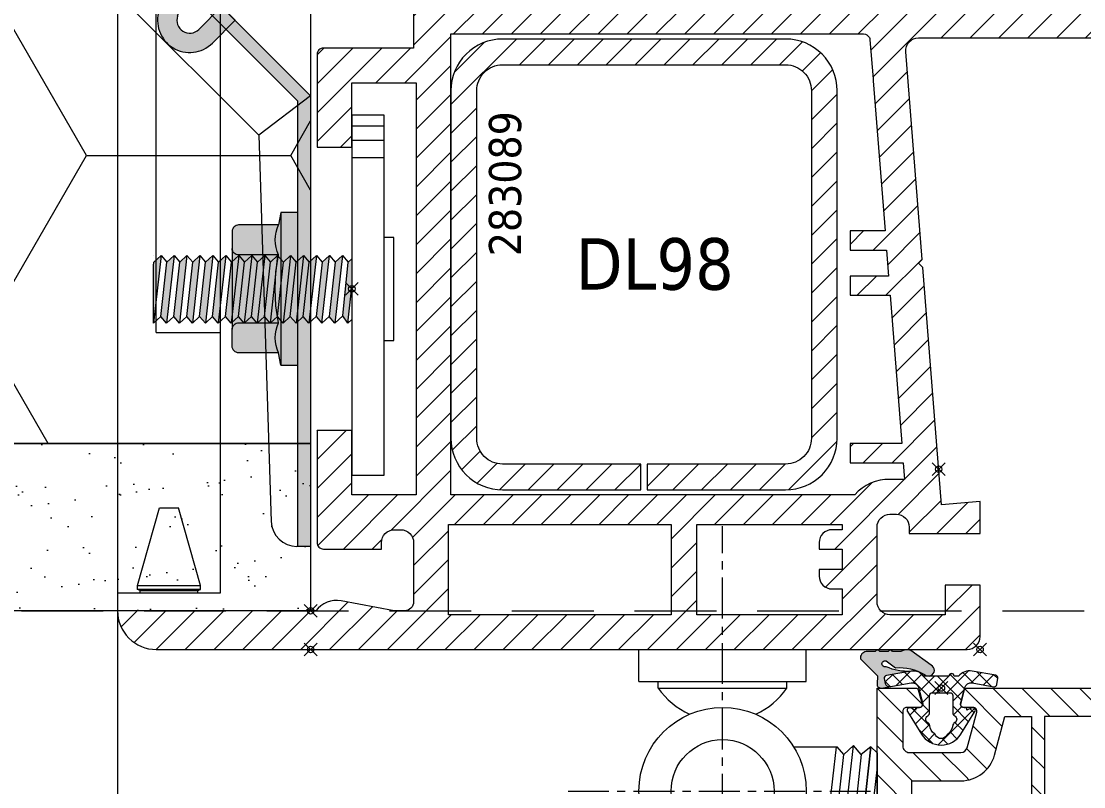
# Model space of a CAD drawing. Header units: millimetres. Extents: x -20000 to 230000, y -17405 to 24510.
# Drawn here: x 53110 to 53192.6, y -14950.7 to -14891.3 of the extents above; entities that cross this region are included whole.
import ezdxf

# ---------------------------------------------------------------- set-up
doc = ezdxf.new("R2010")
doc.units = ezdxf.units.MM
doc.header["$PDMODE"] = 35
doc.header["$PDSIZE"] = 0.5
doc.linetypes.add('AXES', pattern=[50.8, 31.75, -6.35, 6.35, -6.35])
doc.linetypes.add('CACHE', pattern=[9.525, 6.35, -3.175])
doc.layers.get('0').update_dxf_attribs({"lineweight": 13})
doc.layers.add('0 - Invisible', color=43, linetype='Continuous', lineweight=0, plot=False)
for name, color, linetype, lineweight in [('1 - Acier', 160, 'Continuous', 13), ('1 - Axe', 1, 'AXES', 0), ('1 - Cotation et texte', 7, 'Continuous', 13), ('1 - INTERROMPU', 253, 'CACHE', 13), ('1 - Isolant', 132, 'Continuous', 13), ('1 - Joint', 7, 'Continuous', 13), ('1 - Platre', 252, 'Continuous', 13), ('1 - PVC', 7, 'Continuous', 13)]:
    doc.layers.add(name, color=color, linetype=linetype, lineweight=lineweight)
doc.layers.add('1 - Cache', color=7, linetype='Continuous', lineweight=0, true_color=0xffffff)
doc.styles.add('Texte Poralu', font='tahomabd.ttf')

# ---------------------------------------------------------------- blocks, each defined once
blk = doc.blocks.new('Rehau - VR MB 190 - Vue de dessus de la joue droite')
at = {"layer": '1 - PVC', "linetype": 'ByBlock'}
for p, q in [((-8, -93.615), (-8, 1.3)), ((-3, -73.375), (-3, -10.615)), ((0, -40.291), (0, -193.8)), ((-3, -73.375), (-8, -73.375)), ((-6.449, -93.045), (-4.729, -87.015)), ((-3.27, -87.015), (-4.729, -87.015)), ((-1.55, -93.045), (-3.27, -87.015)), ((-6.449, -93.346), (-6.449, -93.045)), ((-1.55, -93.045), (-6.449, -93.045)), ((-1.55, -93.346), (-1.55, -93.045)), ((0, -93.615), (-8, -93.615)), ((-6.249, -93.412), (-6.449, -93.346)), ((-6.449, -93.346), (-1.55, -93.346)), ((-6.249, -93.615), (-6.249, -93.412)), ((-1.749, -93.412), (-6.249, -93.412)), ((-1.749, -93.412), (-1.55, -93.346)), ((-1.749, -93.615), (-1.749, -93.412))]:
    blk.add_line(p, q, dxfattribs=at)
blk = doc.blocks.new('*U214')
at = {"linetype": 'ByBlock', "xscale": -1}
blk.add_blockref('Rehau - VR MB 190 - Vue de dessus de la joue droite', (0, 0), dxfattribs=at)
blk = doc.blocks.new('*U519')
at = {"layer": '1 - Isolant'}
h = blk.add_hatch(dxfattribs=at)
h.set_pattern_fill('HONEY', color=256, scale=5)
h.set_pattern_definition([(0, (227.5, 15), (23.8125, 13.74815), [15.875, -31.75]), (120, (227.5, 15), (-23.8125, 13.74815), [15.875, -31.75]), (60, (227.5, 15), (5e-08, 27.4963), [-31.75, 15.875])])
h.paths.add_polyline_path([(-150, -72), (-150, 0), (-17.5, 0), (-17.5, -72)])
at = {"layer": '1 - Platre'}
h = blk.add_hatch(dxfattribs=at)
h.set_pattern_fill('AR-SAND', color=256, scale=0.1)
h.set_pattern_definition([(37.5, (227.5, 15), (-0.160003, 4.894132), [0, -3.8608, 0, -4.318, 0, -4.1275]), (7.5, (227.5, 15), (4.49523, 7.16825), [0, -2.0828, 0, -3.4798, 0, -1.3335]), (327.5, (224.3757, 15), (7.909924, 0.01437), [0, -1.27, 0, -4.572, 0, -5.969]), (317.5, (224.376, 15), (7.63556, 2.22929), [0, -0.635, 0, -2.9972, 0, -3.429])])
h.paths.add_polyline_path([(-150, -85), (-150, -72), (-17.5, -72), (-17.5, -85)])
at = {"layer": '1 - Isolant'}
blk.add_lwpolyline([(-150, 0), (-17.5, 0), (-17.5, -72), (-150, -72)], dxfattribs=at)
at = {"layer": '1 - Platre'}
blk.add_lwpolyline([(-150, -72), (-17.5, -72), (-17.5, -85), (-150, -85)], dxfattribs=at)
blk = doc.blocks.new('*U176')
at = {"layer": '1 - Acier', "linetype": 'ByBlock'}
for p, q in [((-26.5, 0), (-13.5, 0)), ((-26.5, -2.5), (-26.5, 0)), ((-13.5, -2.5), (-13.5, 0)), ((-26.5, -2.5), (-13.5, -2.5)), ((-25, -3), (-25, -2.5)), ((-25, -3), (-15, -3)), ((-15, -3), (-15, -2.5)), ((-14.491, -7.55), (-11.094, -7.55)), ((-11.19, -7.55), (-11.968, -14.55)), ((-11.211, -13.84), (-10.58, -8.16)), ((-11.211, -13.84), (-10.58, -8.16)), ((-10.58, -8.16), (-11.094, -7.55)), ((-10.634, -14.499), (-9.823, -7.45)), ((-9.823, -7.45), (-10.58, -8.16)), ((-9.823, -7.45), (-10.58, -8.16)), ((-9.224, -8.16), (-9.856, -13.84)), ((-9.224, -8.16), (-9.856, -13.84)), ((-9.224, -8.16), (-9.823, -7.45)), ((-9.224, -8.16), (-9.823, -7.45)), ((-9.257, -14.55), (-8.479, -7.55)), ((-8.479, -7.55), (-9.257, -14.55)), ((-8.479, -7.55), (-9.224, -8.16)), ((-8.479, -7.55), (-9.224, -8.16)), ((-8, -8.029), (-8.479, -7.55)), ((-8, -8.029), (-8.479, -7.55)), ((-8, -8.029), (-8, -14.412)), ((-8.5, -13.84), (-8, -9.338)), ((-8.5, -13.84), (-8, -9.338)), ((-11.211, -13.84), (-11.968, -14.55)), ((-11.211, -13.84), (-11.968, -14.55)), ((-10.634, -14.499), (-11.211, -13.84)), ((-10.634, -14.499), (-11.211, -13.84)), ((-9.856, -13.84), (-10.634, -14.499)), ((-9.856, -13.84), (-10.634, -14.499)), ((-9.257, -14.55), (-9.856, -13.84)), ((-9.257, -14.55), (-9.856, -13.84)), ((-8.5, -13.84), (-9.257, -14.55)), ((-8.5, -13.84), (-9.257, -14.55)), ((-8, -14.412), (-8.5, -13.84)), ((-14.555, -14.55), (-11.968, -14.55))]:
    blk.add_line(p, q, dxfattribs=at)
for radius in [6.5, 4]:
    blk.add_circle((-20, -11), radius, dxfattribs=at)
for start, end in [(215.03321, 245.06193), (294.93807, 324.96679)]:
    blk.add_arc((-20, 0.505), 6.106, start, end, dxfattribs=at)
at = {"layer": '1 - Axe', "color": 1, "linetype": 'AXES', "ltscale": 0.1}
for p, q in [((-20, -23), (-20, 9.568)), ((-32, -11), (-8, -11))]:
    blk.add_line(p, q, dxfattribs=at)
blk = doc.blocks.new('Rehau - Gamme Performance - Z55')
at = {"layer": '1 - PVC'}
h = blk.add_hatch(dxfattribs=at)
h.set_pattern_fill('ANSI31', color=256, scale=0.5, angle=90, style=0)
h.set_pattern_definition([(225, (0, 0), (-1.122532, 1.122532), [])])
edge = h.paths.add_edge_path(flags=16)
edge.add_line((-65.873, 51.199), (-65.471, 49.7))
edge.add_line((-65.471, 49.7), (-56, 49.7))
edge.add_line((-56, 49.7), (-56, 57.3))
edge.add_line((-56, 57.3), (-69.579, 57.3))
edge.add_line((-69.579, 57.3), (-70.677, 53.2))
edge.add_line((-70.677, 53.2), (-68.481, 53.2))
edge.add_arc((-68.481, 50.5), 2.7, 15, 90, ccw=False)
h.paths.add_polyline_path([(-27.2, 57.3), (-27.2, 49.7), (-55, 49.7), (-55, 57.3)], flags=16)
edge = h.paths.add_edge_path()
edge.add_line((-52.3, 5), (-54.5, 5))
edge.add_arc((-54.5, 4.5), 0.5, 90, 180)
edge.add_line((-55, 4.5), (-55, 1))
edge.add_arc((-54, 1), 1, 180, 270)
edge.add_line((-54, 0), (-2, 0))
edge.add_arc((-2, 2), 2, 270, 360)
edge.add_line((0, 2), (0, 14))
edge.add_line((0, 14), (-3.005, 14))
edge.add_arc((-3.005, 13.8), 0.2, 90, 165)
edge.add_line((-3.198, 13.852), (-3.493, 12.752))
edge.add_arc((-3.3, 12.7), 0.2, 165, 270)
edge.add_line((-3.3, 12.5), (-2.3, 12.5))
edge.add_arc((-2.3, 12.2), 0.3, 0, 90, ccw=False)
edge.add_line((-2, 12.2), (-2, 9.5))
edge.add_arc((-2.5, 9.5), 0.5, -90, 0, ccw=False)
edge.add_line((-2.5, 9), (-6.519, 9))
edge.add_arc((-6.519, 9.5), 0.5, 195, 270, ccw=False)
edge.add_line((-7.002, 9.371), (-7.74, 12.122))
edge.add_arc((-7.45, 12.2), 0.3, 90, 195, ccw=False)
edge.add_line((-7.45, 12.5), (-6.7, 12.5))
edge.add_arc((-6.7, 12.7), 0.2, 270, 375)
edge.add_line((-6.507, 12.752), (-6.802, 13.852))
edge.add_arc((-6.995, 13.8), 0.2, 15, 90)
edge.add_line((-6.995, 14), (-20, 14))
edge.add_line((-20, 14), (-20, 21.9))
edge.add_line((-20, 21.9), (-22.2, 21.9))
edge.add_line((-22.2, 21.9), (-22.2, 23.245))
edge.add_line((-22.2, 23.245), (-24, 23.9))
edge.add_line((-24, 23.9), (-24, 21.75))
edge.add_line((-24, 21.75), (-30.3, 21.75))
edge.add_arc((-30.3, 23.25), 1.5, 180, 270, ccw=False)
edge.add_line((-31.8, 23.25), (-31.8, 29.5))
edge.add_line((-31.8, 29.5), (-32.3, 30))
edge.add_line((-32.3, 30), (-31.8, 30.5))
edge.add_line((-31.8, 30.5), (-31.8, 36.75))
edge.add_arc((-30.3, 36.75), 1.5, 90, 180, ccw=False)
edge.add_line((-30.3, 38.25), (-24, 38.25))
edge.add_line((-24, 38.25), (-24, 36.1))
edge.add_line((-24, 36.1), (-22.2, 36.755))
edge.add_line((-22.2, 36.755), (-22.2, 38.1))
edge.add_line((-22.2, 38.1), (-20, 38.1))
edge.add_line((-20, 38.1), (-20, 51.7))
edge.add_line((-20, 51.7), (-21, 51.7))
edge.add_line((-21, 51.7), (-21, 50.7))
edge.add_line((-21, 50.7), (-25, 50.7))
edge.add_line((-25, 50.7), (-25, 57))
edge.add_arc((-24, 57), 1, 90, 180, ccw=False)
edge.add_line((-24, 58), (-22, 58))
edge.add_line((-22, 58), (-22, 57.5))
edge.add_line((-22, 57.5), (-20.5, 57.5))
edge.add_line((-20.5, 57.5), (-20.5, 59))
edge.add_arc((-21.5, 59), 1, 0, 90)
edge.add_line((-21.5, 60), (-30, 60))
edge.add_line((-30, 60), (-70.116, 60))
edge.add_arc((-70.116, 58), 2, 90, 165)
edge.add_line((-72.048, 58.518), (-75, 47.5))
edge.add_line((-75, 47.5), (-75, 46))
edge.add_line((-75, 46), (-71.995, 46))
edge.add_arc((-71.995, 46.2), 0.2, 270, 345)
edge.add_line((-71.802, 46.148), (-71.507, 47.248))
edge.add_arc((-71.7, 47.3), 0.2, 345, 450)
edge.add_line((-71.7, 47.5), (-72.45, 47.5))
edge.add_arc((-72.45, 47.8), 0.3, 165, 270, ccw=False)
edge.add_line((-72.74, 47.878), (-72.002, 50.629))
edge.add_arc((-71.519, 50.5), 0.5, 90, 165, ccw=False)
edge.add_line((-71.519, 51), (-68.481, 51))
edge.add_arc((-68.481, 50.5), 0.5, 15, 90, ccw=False)
edge.add_line((-67.998, 50.629), (-67.26, 47.878))
edge.add_arc((-67.55, 47.8), 0.3, -90, 15, ccw=False)
edge.add_line((-67.55, 47.5), (-68.3, 47.5))
edge.add_arc((-68.3, 47.3), 0.2, 90, 195)
edge.add_line((-68.493, 47.248), (-68.198, 46.148))
edge.add_arc((-68.005, 46.2), 0.2, 195, 270)
edge.add_line((-68.005, 46), (-65.5, 46))
edge.add_line((-65.5, 46), (-65.5, 47.5))
edge.add_line((-65.5, 47.5), (-50.228, 47.5))
edge.add_arc((-50.228, 46.5), 1, -4.5, 90, ccw=False)
edge.add_line((-49.231, 46.422), (-52, 11.238))
edge.add_line((-52, 11.238), (-55, 11.5))
edge.add_line((-55, 11.5), (-55, 9))
edge.add_line((-55, 9), (-51.508, 9))
edge.add_arc((-51.508, 14), 5, 270, 295)
edge.add_line((-49.395, 9.468), (-48.926, 9.688))
edge.add_arc((-48.418, 8.6), 1.2, 74.20892, 115, ccw=False)
edge.add_arc((-48.5, 8.311), 1.5, 0, 74.20892, ccw=False)
edge.add_line((-47, 8.311), (-47, 3.7))
edge.add_arc((-48, 3.7), 1, -90, 0, ccw=False)
edge.add_line((-48, 2.7), (-52.3, 2.7))
edge.add_line((-52.3, 2.7), (-52.3, 5))
edge = h.paths.add_edge_path(flags=16)
edge.add_arc((-35.8, 28.5), 1, 180, 270)
edge.add_line((-35.8, 27.5), (-34, 27.5))
edge.add_line((-34, 27.5), (-34, 23.25))
edge.add_arc((-34, 23.05), 0.2, 90, 180)
edge.add_line((-34.2, 23.05), (-34.2, 2.7))
edge.add_line((-34.2, 2.7), (-44.8, 2.7))
edge.add_line((-44.8, 2.7), (-44.8, 4.2))
edge.add_line((-44.8, 4.2), (-44.8, 5.8))
edge.add_line((-44.8, 5.8), (-44.8, 8.311))
edge.add_arc((-48.5, 8.311), 3.7, 360, 434.20892)
edge.add_arc((-48.418, 8.6), 3.4, 74.20892, 113.14432)
edge.add_line((-49.755, 11.726), (-49.174, 19.1))
edge.add_line((-49.174, 19.1), (-46.897, 48.039))
edge.add_arc((-46.398, 48), 0.5, 90, 175.5, ccw=False)
edge.add_line((-46.398, 48.5), (-31.9, 48.5))
edge.add_line((-31.9, 48.5), (-22.2, 48.5))
edge.add_line((-22.2, 48.5), (-22.2, 40.45))
edge.add_line((-22.2, 40.45), (-30.3, 40.45))
edge.add_arc((-30.3, 36.75), 3.7, 90, 180)
edge.add_line((-34, 36.75), (-34, 32.5))
edge.add_line((-34, 32.5), (-35.8, 32.5))
edge.add_arc((-35.8, 31.5), 1, 90, 180)
edge.add_line((-36.8, 31.5), (-36.8, 30.9))
edge.add_line((-36.8, 30.9), (-34, 30.9))
edge.add_line((-34, 30.9), (-34, 29.1))
edge.add_line((-34, 29.1), (-36.8, 29.1))
edge.add_line((-36.8, 29.1), (-36.8, 28.5))
edge = h.paths.add_edge_path(flags=16)
edge.add_line((-22.2, 2.7), (-22.2, 19.55))
edge.add_line((-22.2, 19.55), (-30.3, 19.55))
edge.add_arc((-30.3, 23.25), 3.7, 223.13626, 270, ccw=False)
edge.add_line((-33, 20.72), (-33, 2.7))
edge.add_line((-33, 2.7), (-22.2, 2.7))
h.paths.add_polyline_path([(-13, 11.8), (-13, 2.7), (-21.2, 2.7), (-21.2, 11.8)], flags=16)
edge = h.paths.add_edge_path(flags=16)
edge.add_arc((-6.519, 9.5), 2.7, 195, 270, ccw=False)
edge.add_line((-9.127, 8.801), (-9.931, 11.8))
edge.add_line((-9.931, 11.8), (-12, 11.8))
edge.add_line((-12, 11.8), (-12, 2.7))
edge.add_line((-12, 2.7), (-2.7, 2.7))
edge.add_line((-2.7, 2.7), (-2.7, 6.8))
edge.add_line((-2.7, 6.8), (-6.519, 6.8))
at = {"layer": '0 - Invisible'}
for p in [(-69.983, 46), (-22.19, 29.995), (-8, 17), (-51.783, 14), (-4.995, 14), (-55, 0), (0, 0)]:
    blk.add_point(p, dxfattribs=at)
at = {"layer": '1 - PVC', "linetype": 'ByBlock', "flags": 128}
for points in [[(-52.3, 5), (-54.5, 5, 0.414214), (-55, 4.5), (-55, 1, 0.414214), (-54, 0), (-2, 0, 0.414214), (0, 2), (0, 14), (-3.005, 14, 0.339454), (-3.198, 13.852), (-3.493, 12.752, 0.493145), (-3.3, 12.5), (-2.3, 12.5, -0.414214), (-2, 12.2), (-2, 9.5, -0.414214), (-2.5, 9), (-6.519, 9, -0.339454), (-7.002, 9.371), (-7.74, 12.122, -0.493145), (-7.45, 12.5), (-6.7, 12.5, 0.493145), (-6.507, 12.752), (-6.802, 13.852, 0.339454), (-6.995, 14), (-20, 14), (-20, 21.9), (-22.2, 21.9), (-22.2, 23.245), (-24, 23.9), (-24, 21.75), (-30.3, 21.75, -0.414214), (-31.8, 23.25), (-31.8, 29.5), (-32.3, 30), (-31.8, 30.5), (-31.8, 36.75, -0.414214), (-30.3, 38.25), (-24, 38.25), (-24, 36.1), (-22.2, 36.755), (-22.2, 38.1), (-20, 38.1), (-20, 51.7), (-21, 51.7), (-21, 50.7), (-25, 50.7), (-25, 57, -0.414214), (-24, 58), (-22, 58), (-22, 57.5), (-20.5, 57.5), (-20.5, 59, 0.414214), (-21.5, 60), (-30, 60), (-70.116, 60, 0.339454), (-72.048, 58.518), (-75, 47.5), (-75, 46), (-71.995, 46, 0.339454), (-71.802, 46.148), (-71.507, 47.248, 0.493145), (-71.7, 47.5), (-72.45, 47.5, -0.493145), (-72.74, 47.878), (-72.002, 50.629, -0.339454), (-71.519, 51), (-68.481, 51, -0.339454), (-67.998, 50.629), (-67.26, 47.878, -0.493145), (-67.55, 47.5), (-68.3, 47.5, 0.493145), (-68.493, 47.248), (-68.198, 46.148, 0.339454), (-68.005, 46), (-65.5, 46), (-65.5, 47.5), (-50.228, 47.5, -0.437409), (-49.231, 46.422), (-52, 11.238), (-55, 11.5), (-55, 9), (-51.508, 9, 0.109518), (-49.395, 9.468), (-48.926, 9.688, -0.179888), (-48.092, 9.755, -0.335609), (-47, 8.311), (-47, 3.7, -0.414214), (-48, 2.7), (-52.3, 2.7)], [(-65.873, 51.199), (-65.471, 49.7), (-56, 49.7), (-56, 57.3), (-69.579, 57.3), (-70.677, 53.2), (-68.481, 53.2, -0.339454)], [(-36.8, 28.5, 0.414214), (-35.8, 27.5), (-34, 27.5), (-34, 23.25, 0.414214), (-34.2, 23.05), (-34.2, 2.7), (-44.8, 2.7), (-44.8, 4.2), (-44.8, 5.8), (-44.8, 8.311, 0.335609), (-47.493, 11.872, 0.171541), (-49.755, 11.726), (-49.174, 19.1), (-46.897, 48.039, -0.391392), (-46.398, 48.5), (-31.9, 48.5), (-22.2, 48.5), (-22.2, 40.45), (-30.3, 40.45, 0.414214), (-34, 36.75), (-34, 32.5), (-35.8, 32.5, 0.414214), (-36.8, 31.5), (-36.8, 30.9), (-34, 30.9), (-34, 29.1), (-36.8, 29.1)], [(-22.2, 2.7), (-22.2, 19.55), (-30.3, 19.55, -0.20738), (-33, 20.72), (-33, 2.7)], [(-6.519, 6.8, -0.339454), (-9.127, 8.801), (-9.931, 11.8), (-12, 11.8), (-12, 2.7), (-2.7, 2.7), (-2.7, 6.8)]]:
    blk.add_lwpolyline(points, format="xyb", close=True, dxfattribs=at)
at = {"layer": '1 - PVC', "linetype": 'ByBlock'}
for points in [[(-27.2, 57.3), (-27.2, 49.7), (-55, 49.7), (-55, 57.3)], [(-13, 11.8), (-13, 2.7), (-21.2, 2.7), (-21.2, 11.8)]]:
    blk.add_lwpolyline(points, close=True, dxfattribs=at)
blk = doc.blocks.new('*U428')
at = {"layer": '1 - Joint', "linetype": 'ByBlock'}
blk.add_hatch(color=256, dxfattribs=at).paths.add_polyline_path([(2.837, 3.14), (2.837, 3.784, 0.57735), (2.837, 4.13), (2.837, 4.786, 0.57735), (2.837, 5.133), (2.837, 5.845, 0.419335), (2.274, 6.283), (0.944, 4.973), (0.312, 5, 0.477659), (0.004, 4.65), (0.111, 4.025, -0.406954), (0.355, 4.365), (0.749, 4.434, -0.418679), (0.982, 4.269), (1.304, 2.356, -0.125286), (1.659, 4.297, -1.387029), (2.111, 4.301), (1.585, 3.569, -0.153631), (1.052, 1.301, 0.167659), (0.934, 1.032), (0.934, 0.958, 0.744987), (1.778, 0.78), (2.906, 2.371, 0.250622)])
h = blk.add_hatch(dxfattribs=at)
h.set_pattern_fill('ANSI37', color=256, scale=0.25, style=0)
h.paths.add_polyline_path([(0.934, 0.958, -0.041156), (0.934, 1.032), (0.934, 1.364, 0.277105), (1.304, 2.356), (0.981, 4.272, 0.414214), (0.749, 4.434), (0.355, 4.365, 0.406954), (0.111, 4.025), (0.399, 2.342, -0.388879), (0.036, 1.772), (-1.225, 1.434, -0.414214), (-1.525, 1.734), (-1.525, 2.011), (-1.714, 2.011), (-1.544, 2.376, 0.109518), (-1.525, 2.461, 0.414214), (-1.725, 2.661, 0.140872), (-1.831, 2.63), (-3.578, 1.536, 0.258271), (-4.422, 0.011, 0.258271), (-3.578, -1.515), (-1.831, -2.609, 0.140872), (-1.725, -2.64, 0.414214), (-1.525, -2.44, 0.109518), (-1.544, -2.355), (-1.714, -1.989), (-1.525, -1.989), (-1.525, -1.789, -0.414214), (-1.225, -1.489), (0.036, -1.827, -0.388879), (0.399, -2.397), (0.104, -4.068, 0.043661), (0.101, -4.103, 0.36397), (0.266, -4.299), (0.759, -4.386, 0.037727), (0.789, -4.389, 0.370694), (0.991, -4.224), (1.314, -2.387, 0.271381), (0.934, -1.342), (0.934, -0.989, 1), (0.934, -0.589)])
h.paths.add_polyline_path([(-0.366, 0.711), (-0.366, -0.689, -0.414214), (-0.566, -0.889), (-1.902, -0.889, 0.267949), (-2.162, -1.039, -0.267949), (-2.422, -1.189, -0.271324), (-2.683, -1.036, 0.243431), (-2.914, -0.884, -0.210605), (-3.544, -0.524, 0.11634), (-3.649, -0.435, -0.281921), (-3.922, 0.011, -0.281921), (-3.649, 0.456, 0.11634), (-3.544, 0.545, -0.210605), (-2.914, 0.906, 0.243431), (-2.683, 1.057, -0.271324), (-2.422, 1.211, -0.267949), (-2.162, 1.061, 0.267949), (-1.902, 0.911), (-0.566, 0.911, -0.414214)], flags=16)
at = {"layer": '0 - Invisible', "linetype": 'ByBlock'}
blk.add_point((0, 0), dxfattribs=at)
at = {"layer": '1 - Joint', "linetype": 'ByBlock'}
for points in [[(2.111, 4.301), (1.585, 3.569, -0.153631), (1.052, 1.301, 1.13268), (1.778, 0.78), (2.906, 2.371, 0.250622), (2.837, 3.14), (2.837, 3.784, 0.57735), (2.837, 4.13), (2.837, 4.786, 0.57735), (2.837, 5.133), (2.837, 5.845, 0.419335), (2.274, 6.283), (0.944, 4.973), (0.312, 5, 0.477659), (0.004, 4.65), (0.399, 2.342, -0.388879), (0.036, 1.772), (-1.225, 1.434, -0.414214), (-1.525, 1.734), (-1.525, 2.011), (-1.714, 2.011), (-1.544, 2.376, 0.109518), (-1.525, 2.461, 0.414214), (-1.725, 2.661, 0.140872), (-1.831, 2.63), (-3.578, 1.536, 0.258271), (-4.422, 0.011, 0.258271), (-3.578, -1.515), (-1.831, -2.609, 0.140872), (-1.725, -2.64, 0.414214), (-1.525, -2.44, 0.109518), (-1.544, -2.355), (-1.714, -1.989), (-1.525, -1.989), (-1.525, -1.789, -0.414214), (-1.225, -1.489), (0.036, -1.827, -0.388879), (0.399, -2.397), (0.104, -4.068, 0.043661), (0.101, -4.103, 0.36397), (0.266, -4.299), (0.759, -4.386, 0.037727), (0.789, -4.389, 0.370694), (0.991, -4.224), (1.314, -2.387, 0.271381), (0.934, -1.342), (0.934, -0.989, 1), (0.934, -0.589), (0.934, 1.364, 0.277105), (1.304, 2.356, -0.125286), (1.659, 4.297, -1.387029)], [(-3.649, 0.456, 0.11634), (-3.544, 0.545, -0.210605), (-2.914, 0.906, 0.243431), (-2.683, 1.057, -0.271324), (-2.422, 1.211, -0.267949), (-2.162, 1.061, 0.267949), (-1.902, 0.911), (-0.566, 0.911, -0.414214), (-0.366, 0.711), (-0.366, -0.689, -0.414214), (-0.566, -0.889), (-1.902, -0.889, 0.267949), (-2.162, -1.039, -0.267949), (-2.422, -1.189, -0.271324), (-2.683, -1.036, 0.243431), (-2.914, -0.884, -0.210605), (-3.544, -0.524, 0.11634), (-3.649, -0.435, -0.281921), (-3.922, 0.011, -0.281921)]]:
    blk.add_lwpolyline(points, format="xyb", close=True, dxfattribs=at)
blk.add_lwpolyline([(1.304, 2.356), (0.981, 4.272, 0.414214), (0.749, 4.434), (0.355, 4.365, 0.406954), (0.111, 4.025)], format="xyb", dxfattribs=at)
blk = doc.blocks.new('*U475')
at = {"xscale": -1, "rotation": 359.9999999999994}
blk.add_blockref('Rehau - Gamme Performance - Z55', (-8, -17), dxfattribs=at)
at = {"rotation": 89.99999999999942}
blk.add_blockref('*U428', (-3.005, -3), dxfattribs=at)
blk = doc.blocks.new('*U788')
at = {"layer": '1 - Acier', "linetype": 'ByBlock'}
h = blk.add_hatch(color=256, dxfattribs=at)
h.paths.add_polyline_path([(0, -40), (1, -40.762), (1, -70), (0, -70)])
h.paths.add_polyline_path([(5.858, -34.142), (6.565, -34.849), (1, -40.414), (1, -40.762), (0, -40)])
h.paths.add_polyline_path([(10.166, -29.834, 0.267949), (9.649, -31.766), (7.626, -33.789), (6.919, -33.081)])
h.paths.add_polyline_path([(31.766, -9.649, 0.267949), (29.834, -10.166), (33.081, -6.919), (33.789, -7.626)])
h.paths.add_polyline_path([(40, 0), (40.762, -1), (40.414, -1), (34.849, -6.565), (34.142, -5.858)])
h.paths.add_polyline_path([(40.762, -1), (40, 0), (75, 0), (75, -1)])
blk.add_hatch(color=256, dxfattribs=at).paths.add_polyline_path([(10.166, -29.834, 0.285406), (9.686, -31.89), (10.341, -33.821, -0.793417), (8.686, -34.849), (6.919, -33.081), (5.858, -34.142), (7.626, -35.91, 0.793417), (11.761, -33.34), (11.007, -31.114), (31.114, -11.007), (33.34, -11.761, 0.793417), (35.91, -7.626), (34.142, -5.858), (33.081, -6.919), (34.849, -8.686, -0.793417), (33.821, -10.341), (31.89, -9.686, 0.285406), (29.834, -10.166)])
for p, q in [((40, 0), (20, -20)), ((40, 0), (75, 0)), ((40, 0), (43.058, -4.013)), ((75, 0), (75, -1.065)), ((40.414, -1), (20.707, -20.707)), ((75, -1), (40.414, -1)), ((43.058, -4.013), (73.066, -3.063)), ((43.058, -4.013), (23.536, -23.536)), ((34.142, -5.858), (33.081, -6.919)), ((34.142, -5.858), (33.081, -6.919)), ((35.91, -7.626), (34.142, -5.858)), ((35.91, -7.626), (34.142, -5.858)), ((34.849, -8.686), (33.081, -6.919)), ((34.849, -8.686), (33.081, -6.919)), ((33.821, -10.341), (31.89, -9.686)), ((33.821, -10.341), (31.89, -9.686)), ((29.834, -10.166), (10.166, -29.834)), ((31.114, -11.007), (11.007, -31.114)), ((33.34, -11.761), (31.114, -11.007)), ((33.34, -11.761), (31.114, -11.007)), ((35.91, -11.161), (35.91, -11.161)), ((35.91, -11.161), (35.91, -11.161)), ((0, -40), (20, -20)), ((1, -40.414), (20.707, -20.707)), ((4.013, -43.058), (23.536, -23.536)), ((11.761, -33.34), (11.007, -31.114)), ((10.341, -33.821), (9.686, -31.89)), ((5.858, -34.142), (6.919, -33.081)), ((8.686, -34.849), (6.919, -33.081)), ((7.626, -35.91), (5.858, -34.142)), ((11.161, -35.91), (11.161, -35.91)), ((0, -40), (0, -70)), ((0, -40), (4.013, -43.058)), ((1, -70), (1, -40.414)), ((3.063, -68.066), (4.013, -43.058)), ((0, -70), (1.065, -70))]:
    blk.add_line(p, q, dxfattribs=at)
for centre, radius, start, end in [((73, -1.065), 2, 271.88007, 0), ((34.142, -9.393), 2.5, 251.28364, 45), ((34.142, -9.393), 2.5, 251.28364, 45), ((34.142, -9.393), 1, 251.28364, 45), ((34.142, -9.393), 1, 251.28364, 45), ((31.248, -11.58), 2, 71.28364, 135), ((31.248, -11.58), 2, 71.28364, 135), ((11.58, -31.248), 2, 135, 198.71636), ((9.393, -34.142), 2.5, 225, 18.71636), ((9.393, -34.142), 1, 225, 18.71636), ((1.065, -68), 2, 270, 358.11993)]:
    blk.add_arc(centre, radius, start, end, dxfattribs=at)
blk = doc.blocks.new('*U813')
at = {"layer": '1 - Acier', "linetype": 'ByBlock'}
h = blk.add_hatch(color=256, dxfattribs=at)
h.paths.add_polyline_path([(-0.132, 0), (-2.341, 0), (-2.071, -0.288), (2.101, -0.709), (2.673, -0.312)])
h.paths.add_polyline_path([(-2.598, -0.732), (-2.071, -1.294), (2.145, -1.762), (2.673, -1.318)])
h.paths.add_polyline_path([(-2.598, -1.738), (-2.071, -2.3), (2.145, -2.768), (2.673, -2.324)])
h.paths.add_polyline_path([(-2.598, -2.744), (-2.071, -3.306), (2.145, -3.775), (2.673, -3.33)])
h.paths.add_polyline_path([(-2.598, -3.751), (-2.071, -4.312), (2.145, -4.781), (2.673, -4.336)])
h.paths.add_polyline_path([(-2.598, -4.757), (-2.071, -5.318), (2.145, -5.787), (2.673, -5.342)])
h.paths.add_polyline_path([(-2.598, -5.763), (-2.071, -6.325), (2.145, -6.793), (2.673, -6.349)])
h.paths.add_polyline_path([(-2.598, -6.769), (-2.071, -7.331), (2.145, -7.799), (2.673, -7.355)])
h.paths.add_polyline_path([(-2.598, -7.775), (-2.071, -8.337), (2.145, -8.805), (2.673, -8.361)])
h.paths.add_polyline_path([(-2.598, -8.781), (-2.071, -9.343), (2.145, -9.812), (2.673, -9.367)])
h.paths.add_polyline_path([(-2.598, -9.788), (-2.071, -10.349), (2.145, -10.818), (2.673, -10.373)])
h.paths.add_polyline_path([(-2.598, -10.794), (-2.071, -11.355), (2.145, -11.824), (2.673, -11.379)])
h.paths.add_polyline_path([(-2.598, -11.8), (-2.071, -12.361), (2.145, -12.83), (2.673, -12.385)])
h.paths.add_polyline_path([(-2.598, -12.806), (-2.071, -13.368), (2.145, -13.836), (2.673, -13.392)])
h.paths.add_polyline_path([(-2.598, -13.812), (-2.071, -14.374), (2.145, -14.842), (2.673, -14.398)])
h.paths.add_polyline_path([(-2.598, -14.818), (-2.071, -15.38), (-1.81, -15.409), (2.667, -15.409), (2.673, -15.404)])
for p, q in [((-2.598, -1.738), (-2.57, -1.715)), ((-2.071, -2.3), (-2.598, -1.738)), ((-2.598, -2.744), (-2.071, -2.3)), ((-2.071, -3.306), (-2.598, -2.744)), ((-2.598, -2.744), (2.673, -3.33)), ((2.673, -3.33), (2.145, -2.768)), ((-2.598, -3.751), (-2.071, -3.306)), ((-2.071, -4.312), (-2.598, -3.751)), ((-2.598, -3.751), (2.673, -4.336)), ((2.145, -3.775), (-2.071, -3.306)), ((2.673, -3.33), (2.145, -3.775)), ((2.673, -4.336), (2.145, -3.775)), ((-2.598, -4.757), (-2.071, -4.312)), ((-2.071, -5.318), (-2.598, -4.757)), ((-2.598, -4.757), (2.673, -5.342)), ((2.145, -4.781), (-2.071, -4.312)), ((2.673, -4.336), (2.145, -4.781)), ((2.673, -5.342), (2.145, -4.781)), ((-2.598, -5.763), (-2.071, -5.318)), ((-2.071, -6.325), (-2.598, -5.763)), ((-2.598, -5.763), (2.673, -6.349)), ((2.145, -5.787), (-2.071, -5.318)), ((2.673, -5.342), (2.145, -5.787)), ((-2.598, -6.769), (-2.071, -6.325)), ((2.145, -6.793), (-2.071, -6.325)), ((2.673, -6.349), (2.145, -5.787)), ((2.673, -6.349), (2.145, -6.793)), ((-2.071, -7.331), (-2.598, -6.769)), ((-2.598, -6.769), (2.673, -7.355)), ((-2.598, -7.775), (-2.071, -7.331)), ((2.145, -7.799), (-2.071, -7.331)), ((2.673, -7.355), (2.145, -6.793)), ((2.673, -7.355), (2.145, -7.799)), ((-2.071, -8.337), (-2.598, -7.775)), ((-2.598, -7.775), (2.673, -8.361)), ((2.673, -8.361), (2.145, -7.799)), ((-2.598, -8.781), (-2.071, -8.337)), ((-2.071, -9.343), (-2.598, -8.781)), ((-2.598, -8.781), (2.673, -9.367)), ((2.145, -8.805), (-2.071, -8.337)), ((2.673, -8.361), (2.145, -8.805)), ((2.673, -9.367), (2.145, -8.805)), ((-2.598, -9.788), (-2.071, -9.343)), ((-2.071, -10.349), (-2.598, -9.788)), ((-2.598, -9.788), (2.673, -10.373)), ((2.145, -9.812), (-2.071, -9.343)), ((2.673, -9.367), (2.145, -9.812)), ((2.673, -10.373), (2.145, -9.812)), ((-2.598, -10.794), (-2.071, -10.349)), ((2.145, -10.818), (-2.071, -10.349)), ((2.673, -10.373), (2.145, -10.818)), ((-2.071, -11.355), (-2.598, -10.794)), ((-2.598, -10.794), (2.673, -11.379)), ((-2.598, -11.8), (-2.071, -11.355)), ((2.145, -11.824), (-2.071, -11.355)), ((2.673, -11.379), (2.145, -10.818)), ((2.673, -11.379), (2.145, -11.824)), ((-2.071, -12.361), (-2.598, -11.8)), ((-2.598, -11.8), (2.673, -12.385)), ((-2.598, -12.806), (-2.071, -12.361)), ((2.145, -12.83), (-2.071, -12.361)), ((2.673, -12.385), (2.145, -11.824)), ((-2.071, -13.368), (-2.598, -12.806)), ((-2.598, -12.806), (2.673, -13.392)), ((2.673, -12.385), (2.145, -12.83)), ((2.673, -13.392), (2.145, -12.83)), ((-2.598, -13.812), (-2.071, -13.368)), ((-2.071, -14.374), (-2.598, -13.812)), ((-2.598, -13.812), (2.673, -14.398)), ((2.145, -13.836), (-2.071, -13.368)), ((2.673, -13.392), (2.145, -13.836)), ((2.673, -14.398), (2.145, -13.836)), ((-2.598, -14.818), (-2.071, -14.374)), ((-2.071, -15.38), (-2.598, -14.818)), ((-2.598, -14.818), (2.673, -15.404)), ((2.145, -14.842), (-2.071, -14.374)), ((2.673, -14.398), (2.145, -14.842)), ((2.673, -15.404), (2.145, -14.842)), ((-2.598, -15.409), (-2.598, -15.409)), ((-1.81, -15.409), (-2.071, -15.38)), ((2.667, -15.409), (-1.81, -15.409)), ((2.673, -15.404), (2.667, -15.409))]:
    blk.add_line(p, q, dxfattribs=at)
for points in [[(-13.5, 2.5), (-13.5, 0), (14.459, 0), (14.459, 2.5)], [(2.145, -1.762), (2.673, -2.324), (-2.598, -1.738), (-2.071, -1.294)], [(2.673, -2.324), (-2.598, -1.738), (-2.071, -2.3), (2.145, -2.768)]]:
    blk.add_lwpolyline(points, close=True, dxfattribs=at)
for points in [[(-12.634, 2.5), (-12.634, 0)], [(-11.527, 2.5), (-11.527, 0)], [(-10.179, 2.5), (-10.179, 0)], [(4, 2.5), (4, 3.269), (-4, 3.269), (-4, 2.5)], [(-2.071, -1.294), (-2.598, -0.732), (2.673, -1.318), (2.101, -0.709), (-2.071, -0.288), (-2.341, 0)], [(2.38, 0), (2.673, -0.312), (-0.132, 0)], [(-2.598, -0.732), (-2.071, -0.288)], [(2.673, -0.312), (2.101, -0.709)], [(2.673, -1.318), (2.145, -1.762)]]:
    blk.add_lwpolyline(points, dxfattribs=at)
blk = doc.blocks.new('*U814')
at = {"layer": '1 - Acier', "linetype": 'ByBlock'}
h = blk.add_hatch(color=256, dxfattribs=at)
h.paths.add_polyline_path([(5.93, 1.318), (4.963, 1.493), (4.685, 1.608), (4.396, 1.69), (4.1, 1.74), (3.799, 1.757), (3.499, 1.74), (3.203, 1.69), (2.914, 1.608), (2.635, 1.493), (1.982, 1.608), (1.324, 1.691), (0.663, 1.74), (0, 1.757), (-0.663, 1.74), (-1.324, 1.691), (-1.982, 1.608), (-2.635, 1.493), (-2.914, 1.608), (-3.203, 1.69), (-3.499, 1.74), (-3.799, 1.757), (-4.1, 1.74), (-4.396, 1.69), (-4.685, 1.608), (-4.963, 1.493), (-5.93, 1.318)])
h.paths.add_polyline_path([(-3.135, 5.095, -0.414214), (-2.635, 4.595, -0.414214), (-2.135, 5.095)])
h.paths.add_polyline_path([(2.135, 5.095, -0.414214), (2.635, 4.595, -0.414214), (3.135, 5.095)])
at = {"layer": '1 - Cache'}
h = blk.add_hatch(color=256, dxfattribs=at)
h.paths.add_polyline_path([(2.635, 1.493), (2.914, 1.608), (3.203, 1.69), (3.499, 1.74), (3.799, 1.757), (4.1, 1.74), (4.396, 1.69), (4.685, 1.608), (4.963, 1.493), (4.963, 4.595, 0.414214), (4.463, 5.095), (3.135, 5.095, 0.414214), (2.635, 4.595)])
h.paths.add_polyline_path([(0.663, 1.74), (1.324, 1.691), (1.982, 1.608), (2.635, 1.493), (2.635, 4.595, -0.414214), (3.135, 5.095), (-3.135, 5.095, -0.414214), (-2.635, 4.595), (-2.635, 1.493), (-1.982, 1.608), (-1.324, 1.691), (-0.663, 1.74), (0, 1.757)])
h.paths.add_polyline_path([(-4.963, 1.493), (-4.685, 1.608), (-4.396, 1.69), (-4.1, 1.74), (-3.799, 1.757), (-3.499, 1.74), (-3.203, 1.69), (-2.914, 1.608), (-2.635, 1.493), (-2.635, 4.595, 0.414214), (-3.135, 5.095), (-4.463, 5.095, 0.414214), (-4.963, 4.595)])
h.paths.add_polyline_path([(5.93, 0), (5.93, 1.318), (-5.93, 1.318), (-5.93, 0)])
at = {"layer": '1 - Acier', "linetype": 'ByBlock'}
for points in [[(-5.93, 1.318), (-4.963, 1.493), (-4.685, 1.608), (-4.396, 1.69), (-4.1, 1.74), (-3.799, 1.757), (-3.499, 1.74), (-3.203, 1.69), (-2.914, 1.608), (-2.635, 1.493), (-1.982, 1.608), (-1.324, 1.691), (-0.663, 1.74), (0, 1.757), (0.663, 1.74), (1.324, 1.691), (1.982, 1.608), (2.635, 1.493), (2.635, 4.595, -0.414214), (3.135, 5.095)], [(-4.963, 1.493), (-4.963, 4.595, -0.414214), (-4.463, 5.095), (-3.135, 5.095)], [(5.93, 1.318), (4.963, 1.493), (4.963, 4.595, 0.414214), (4.463, 5.095), (-3.135, 5.095, -0.414214), (-2.635, 4.595), (-2.635, 1.493)]]:
    blk.add_lwpolyline(points, format="xyb", dxfattribs=at)
blk.add_lwpolyline([(2.635, 1.493), (2.914, 1.608), (3.203, 1.69), (3.499, 1.74), (3.799, 1.757), (4.1, 1.74), (4.396, 1.69), (4.685, 1.608), (4.963, 1.493)], dxfattribs=at)
blk.add_lwpolyline([(-5.93, 1.318), (-5.93, 0), (5.93, 0), (5.93, 1.318)], close=True, dxfattribs=at)
blk = doc.blocks.new('*U815')
for name, p, rotation in [('*U813', (0, 0), 90), ('*U814', (4.2, 0), 270)]:
    blk.add_blockref(name, p, dxfattribs=dict(rotation=rotation))
blk = doc.blocks.new('Rehau - DL98')
at = {"layer": '1 - PVC', "linetype": 'ByBlock'}
h = blk.add_hatch(dxfattribs=at)
h.set_pattern_fill('ANSI31', color=256, scale=0.5, angle=270, style=0)
h.set_pattern_definition([(315, (98, 0), (1.122532, 1.122532), [])])
h.paths.add_polyline_path([(1.88, 37.82, 0.396669), (0, 35.824), (0, 0), (1.8, 0, 0.468969), (3.767, 2.364), (3, 6.5), (3, 15), (38, 15), (39.8, 15, 0.468969), (41.767, 17.364), (41, 21.5), (41, 22.5, -0.414214), (41.5, 23), (51.3, 23), (51.3, 16, 0.414214), (51.8, 15.5), (59, 15.5), (59, 18.2), (54, 18.2), (54, 23.2), (68, 23.2), (86, 23.2), (86, 18.2), (81, 18.2), (81, 15.5), (89.7, 15.5, 0.414214), (90.2, 16), (90.2, 20.5), (89.7, 20.5, -0.414214), (88.7, 21.5), (88.7, 22, -0.414214), (89.7, 23), (94.3, 23, -0.414214), (95, 22.3), (95, 21.5), (94.233, 17.364, 0.285002), (95, 15.4), (95, 15), (98, 15), (98, 25.9), (98, 66, 0.414214), (97, 67), (93, 67), (93, 64.3), (95.3, 64.3), (95.3, 60, -0.414214), (94.3, 59), (88.5, 59, -0.414214), (87.5, 60), (87.5, 60.5, -0.414214), (88.5, 61.5), (89, 61.5), (89, 67), (86.5, 67), (86.762, 64), (68.326, 62.549), (68, 62.223), (67.722, 62.501), (51.578, 61.231, -0.437409), (50.5, 62.228), (50.5, 77.5), (52, 77.5), (52, 80.005, 0.339454), (51.852, 80.198), (50.752, 80.493, 0.493145), (50.5, 80.3), (50.5, 79.55, -0.493145), (50.122, 79.26), (47.371, 79.998, -0.339454), (47, 80.481), (47, 83.519, -0.339454), (47.371, 84.002), (50.122, 84.74, -0.493145), (50.5, 84.45), (50.5, 83.7, 0.493145), (50.752, 83.507), (51.852, 83.802, 0.339454), (52, 83.995), (52, 87), (50.5, 87), (39.482, 84.048, 0.339454), (38, 82.116), (38, 40)])
h.paths.add_polyline_path([(38, 37.295), (38, 17.7), (2.3, 17.7), (2.3, 35.141)], flags=16)
h.paths.add_polyline_path([(40, 37.414, 0.327538), (40.7, 38.368), (40.7, 41), (48.2, 41), (48.2, 25.7), (46.3, 25.7), (44, 25.7), (40, 25.7)], flags=16)
h.paths.add_polyline_path([(40.7, 43), (40.7, 67), (48.2, 67), (48.2, 43)], flags=16)
h.paths.add_polyline_path([(50.2, 57.568), (50.2, 57.952, -0.391392), (50.661, 58.45), (53.7, 58.69), (53.832, 58.7), (65.5, 59.618), (65.5, 56.9), (67, 56.9), (67, 59.736), (69, 59.894), (69, 56.9), (70.5, 56.9), (70.5, 60.012), (82, 60.917), (82, 56.9), (83.5, 56.9), (83.5, 61.035), (84.8, 61.137), (84.8, 60.5), (84.8, 60, 0.228871), (86, 57.272), (86, 25.9), (50.2, 25.9)], flags=16)
h.paths.add_polyline_path([(40.7, 69), (40.7, 81.579), (44.7, 82.651), (44.7, 80.481, 0.339454), (46.775, 77.776), (48.2, 77.394), (48.2, 69)], flags=16)
h.paths.add_polyline_path([(88.3, 43), (95.3, 43), (95.3, 25.7), (88.3, 25.7)], flags=16)
h.paths.add_polyline_path([(88.3, 45), (88.3, 56.3), (88.7, 56.3), (88.7, 55.5, 0.414214), (89.7, 54.5), (90.2, 54.5), (90.2, 56.3), (91.8, 56.3), (91.8, 54.5), (92.3, 54.5, 0.414214), (93.3, 55.5), (93.3, 56.3), (95.3, 56.3), (95.3, 45)], flags=16)
h.paths.add_polyline_path([(98, 15), (95, 15), (95, 0, 0.414214), (98, 3)], flags=17)
at = {"layer": '0 - Invisible', "linetype": 'ByBlock'}
blk.add_point((98, 67), dxfattribs=at)
at = {"layer": '0 - Invisible'}
for p in [(84, 63.783), (70, 18.2), (95, 15), (98, 15)]:
    blk.add_point(p, dxfattribs=at)
at = {"layer": '1 - PVC', "linetype": 'ByBlock'}
blk.add_lwpolyline([(41.5, 23), (51.3, 23), (51.3, 16, 0.414214), (51.8, 15.5), (59, 15.5), (59, 18.2), (54, 18.2), (54, 23.2), (68, 23.2), (86, 23.2), (86, 18.2), (81, 18.2), (81, 15.5), (89.7, 15.5, 0.414214), (90.2, 16), (90.2, 20.5), (89.7, 20.5, -0.414214), (88.7, 21.5), (88.7, 22, -0.414214), (89.7, 23), (94.3, 23, -0.414214), (95, 22.3), (95, 21.5), (94.233, 17.364, 0.285002), (95, 15.4), (95, 0, 0.414214), (98, 3), (98, 25.9), (98, 66, 0.414214), (98, 66, 0.414214), (97, 67), (93, 67), (93, 64.3), (95.3, 64.3), (95.3, 60, -0.414214), (94.3, 59), (88.5, 59, -0.414214), (87.5, 60), (87.5, 60.5, -0.414214), (88.5, 61.5), (89, 61.5), (89, 67), (86.5, 67), (86.762, 64), (68.326, 62.549), (68, 62.223), (67.722, 62.501), (67.721, 62.501), (51.578, 61.231, -0.437409), (50.5, 62.228), (50.5, 77.5)], format="xyb", dxfattribs=at)
for points in [[(50.2, 57.568), (50.2, 57.952, -0.285121), (50.478, 58.4, -0.095602), (50.661, 58.45), (53.7, 58.69), (53.832, 58.7), (65.5, 59.618), (65.5, 56.9), (67, 56.9), (67, 59.736), (69, 59.894), (69, 56.9), (70.5, 56.9), (70.5, 60.012), (82, 60.917), (82, 56.9), (83.5, 56.9), (83.5, 61.035), (84.8, 61.137), (84.8, 60.5), (84.8, 60, 0.228871), (86, 57.272), (86, 25.9), (50.2, 25.9), (50.2, 57.568)], [(88.3, 45), (88.3, 56.3), (88.7, 56.3), (88.7, 55.5, 0.414214), (89.7, 54.5), (90.2, 54.5), (90.2, 56.3), (91.8, 56.3), (91.8, 54.5), (92.3, 54.5, 0.414214), (93.3, 55.5), (93.3, 56.3), (95.3, 56.3), (95.3, 45), (88.3, 45)]]:
    blk.add_lwpolyline(points, format="xyb", close=True, dxfattribs=at)
blk.add_lwpolyline([(88.3, 43), (95.3, 43), (95.3, 25.7), (88.3, 25.7), (88.3, 43)], close=True, dxfattribs=at)
blk = doc.blocks.new('Rehau - Renfort TR 35 61')
at = {"layer": '1 - Acier', "linetype": 'ByBlock'}
h = blk.add_hatch(dxfattribs=at)
h.set_pattern_fill('ANSI31', color=256, scale=0.5, style=0)
h.paths.add_polyline_path([(4, 15, 0.414214), (0, 11), (0, 0.25), (2, 0.25), (2, 11, -0.414214), (4, 13), (31, 13, -0.414214), (33, 11), (33, -11, -0.414214), (31, -13), (4, -13, -0.414214), (2, -11), (2, -0.25), (0, -0.25), (0, -11, 0.414214), (4, -15), (31, -15, 0.414214), (35, -11), (35, 11, 0.414214), (31, 15)])
blk.add_lwpolyline([(4, 15), (31, 15, -0.414214), (35, 11), (35, -11, -0.414214), (31, -15), (4, -15, -0.414214), (0, -11), (0, -0.25), (2, -0.25), (2, -11, 0.414214), (4, -13), (31, -13, 0.414214), (33, -11), (33, 11, 0.414214), (31, 13), (4, 13, 0.414214), (2, 11), (2, 0.25), (0, 0.25), (0, 11, -0.414214)], format="xyb", close=True, dxfattribs=at)
blk = doc.blocks.new('*U792')
for name, p, rotation in [('Rehau - DL98', (-32.5, -5), 270), ('*U788', (-17.5, -20), 270), ('*U815', (-14.3, -75), 180)]:
    blk.add_blockref(name, p, dxfattribs=dict(rotation=rotation))
at = {"xscale": -1, "rotation": 270}
blk.add_blockref('Rehau - Renfort TR 35 61', (8.4, -90.6), dxfattribs=at)
at = {"layer": '1 - Cotation et texte', "insert": (-2.375, -66.83), "char_height": 2.5, "attachment_point": 5, "rotation": 90, "style": 'Texte Poralu'}
blk.add_mtext('283089', dxfattribs=at)
at = {"layer": '1 - Cotation et texte', "insert": (9.234, -73.1), "char_height": 4, "attachment_point": 5, "style": 'Texte Poralu'}
blk.add_mtext('DL98', dxfattribs=at)

msp = doc.modelspace()

# ---------------------------------------------------------------- linework, layer by layer
at = {"layer": '1 - INTERROMPU'}
msp.add_line((53110.04, -14937.072), (53890, -14937.072), dxfattribs=at)

# ---------------------------------------------------------------- block references
for name, p in [('*U214', (53117.5, -14842.072)), ('*U519', (53150, -14852.072)), ('*U475', (53184.5, -14940.072)), ('*U176', (53184.5, -14940.072))]:
    msp.add_blockref(name, p)
at = {"layer": '1 - Cotation et texte'}
msp.add_blockref('*U792', (53150, -14837.072), dxfattribs=at)

doc.saveas('drawing.dxf')
